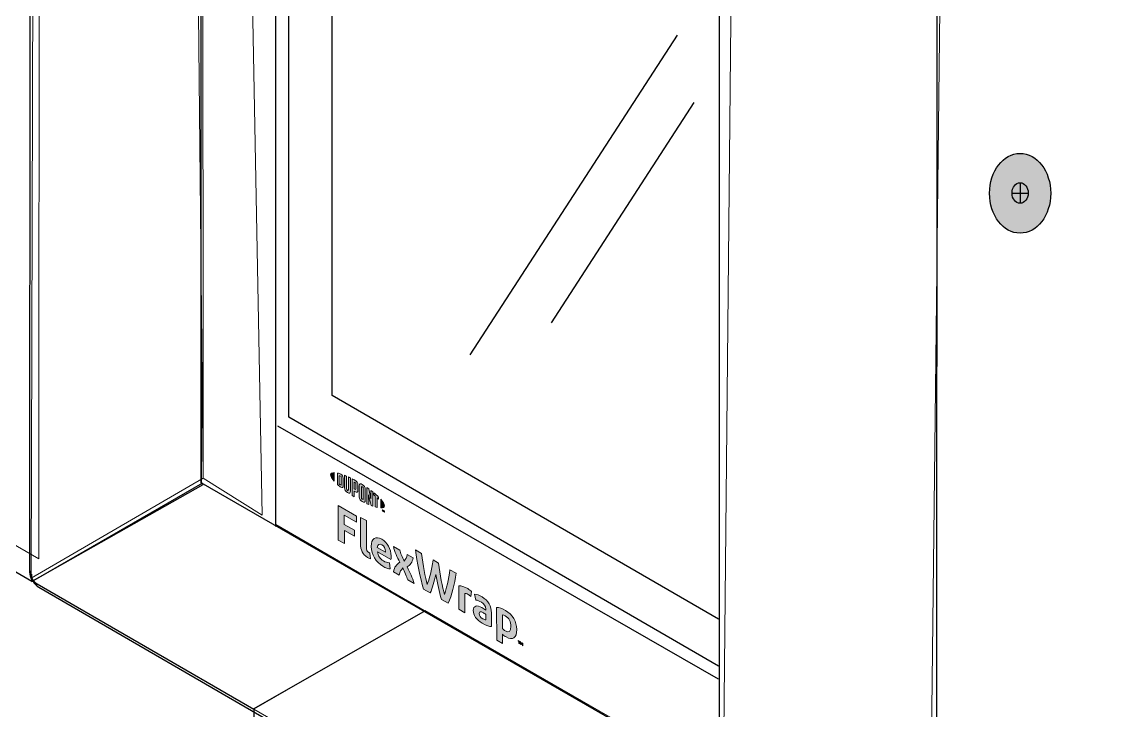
# Model space of a CAD drawing. Header units: inches. Extents: x -24 to 76, y -57 to 19.
# Drawn here: x 47.64 to 49.473, y -1.482 to -0.336 of the extents above; entities that cross this region are included whole.
import ezdxf

# ---------------------------------------------------------------- set-up
doc = ezdxf.new("R2010")
doc.units = ezdxf.units.IN
doc.header["$MEASUREMENT"] = 0
for name, color, linetype, lineweight in [('G-ANNO-TTLB', 7, 'Continuous', 0), ('Layer 12', 7, 'Continuous', 0), ('TYVEK', 7, 'Continuous', 0), ('WALL SCRATCH', 7, 'Continuous', 0)]:
    doc.layers.add(name, color=color, linetype=linetype, lineweight=lineweight)
pattern_1 = [(45, (0, 0), (-7.071, 7.071), [])]

# ---------------------------------------------------------------- blocks, each defined once
blk = doc.blocks.new('Block_121')
at = {"layer": 'WALL SCRATCH', "true_color": 0x003b71, "transparency": 33554687}
h = blk.add_hatch(color=156, dxfattribs=at)
h.dxf.hatch_style = 2
edge = h.paths.add_edge_path()
edge.add_ellipse((49.3016, -0.6209), major_axis=(0, 0.0664), ratio=0.766948, start_angle=0, end_angle=360)
at = {"layer": 'WALL SCRATCH', "color": 18, "lineweight": 25, "true_color": 0x080808}
for p, q in [((49.3016, -0.6033), (49.3016, -0.6376)), ((49.2881, -0.6204), (49.3151, -0.6204))]:
    blk.add_line(p, q, dxfattribs=at)
at = {"layer": 'WALL SCRATCH', "color": 8, "lineweight": 25, "true_color": 0x808080}
blk.add_lwpolyline([(49.2945, -0.5595)], dxfattribs=at)
at = {"layer": 'WALL SCRATCH', "color": 18, "lineweight": 25, "true_color": 0x000000}
blk.add_ellipse((49.3016, -0.6209), major_axis=(0, 0.0664), ratio=0.766948, dxfattribs=at)
at = {"layer": 'WALL SCRATCH', "color": 18, "lineweight": 25, "true_color": 0x080808}
blk.add_ellipse((49.3016, -0.6204), major_axis=(0, 0.0171), ratio=0.788846, dxfattribs=at)
blk = doc.blocks.new('Block_120')
at = {"layer": 'WALL SCRATCH'}
blk.add_blockref('Block_121', (0, 0), dxfattribs=at)
blk = doc.blocks.new('Block_115')
at = {"layer": 'WALL SCRATCH'}
blk.add_blockref('Block_120', (0, 0), dxfattribs=at)
blk = doc.blocks.new('Block_201')
at = {"layer": 'TYVEK', "true_color": 0x003b71, "transparency": 33554687}
h = blk.add_hatch(color=156, dxfattribs=at)
h.dxf.hatch_style = 2
edge = h.paths.add_edge_path()
edge.add_spline(control_points=[(48.1664, -1.198), (48.1664, -1.198), (48.1663, -1.1405), (48.1663, -1.1405), (48.1663, -1.1405), (48.1966, -1.158), (48.1966, -1.158), (48.1966, -1.158), (48.1967, -1.168), (48.1967, -1.168), (48.1967, -1.168), (48.1765, -1.1564), (48.1765, -1.1564), (48.1765, -1.1564), (48.1765, -1.172), (48.1765, -1.172), (48.1765, -1.172), (48.1935, -1.1817), (48.1935, -1.1817), (48.1935, -1.1817), (48.1935, -1.1918), (48.1935, -1.1918), (48.1935, -1.1918), (48.1766, -1.182), (48.1766, -1.182), (48.1766, -1.182), (48.1766, -1.2039), (48.1766, -1.2039), (48.1766, -1.2039), (48.1664, -1.198), (48.1664, -1.198)], knot_values=[0, 0, 0, 0, 1, 1, 1, 2, 2, 2, 3, 3, 3, 4, 4, 4, 5, 5, 5, 6, 6, 6, 7, 7, 7, 8, 8, 8, 9, 9, 9, 10, 10, 10, 10], degree=3, periodic=0)
h = blk.add_hatch(color=156, dxfattribs=at)
h.dxf.hatch_style = 2
edge = h.paths.add_edge_path()
edge.add_spline(control_points=[(48.2133, -1.2098), (48.2133, -1.2142), (48.2143, -1.2171), (48.2171, -1.2188), (48.2179, -1.2192), (48.2186, -1.2195), (48.2192, -1.2197), (48.2192, -1.2197), (48.2199, -1.2291), (48.2199, -1.2291), (48.2186, -1.2286), (48.2164, -1.2277), (48.215, -1.2269), (48.2068, -1.2222), (48.2035, -1.2141), (48.2034, -1.2043), (48.2034, -1.2043), (48.2033, -1.1604), (48.2033, -1.1604), (48.2033, -1.1604), (48.2132, -1.1654), (48.2132, -1.1654), (48.2132, -1.1654), (48.2133, -1.2098), (48.2133, -1.2098)], knot_values=[0, 0, 0, 0, 1, 1, 1, 2, 2, 2, 3, 3, 3, 4, 4, 4, 5, 5, 5, 6, 6, 6, 7, 7, 7, 8, 8, 8, 8], degree=3, periodic=0)
h = blk.add_hatch(color=156, dxfattribs=at)
h.dxf.hatch_style = 2
edge = h.paths.add_edge_path()
edge.add_spline(control_points=[(48.2315, -1.2104), (48.2315, -1.2104), (48.245, -1.2182), (48.245, -1.2182), (48.245, -1.2182), (48.245, -1.2172), (48.245, -1.2172), (48.245, -1.2126), (48.2429, -1.208), (48.2389, -1.2058), (48.2348, -1.2034), (48.2321, -1.2052), (48.2315, -1.2104)], knot_values=[0, 0, 0, 0, 1, 1, 1, 2, 2, 2, 3, 3, 3, 4, 4, 4, 4], degree=3, periodic=0)
edge = h.paths.add_edge_path()
edge.add_spline(control_points=[(48.2531, -1.246), (48.25, -1.2459), (48.2454, -1.2443), (48.2407, -1.2416), (48.2292, -1.2351), (48.2213, -1.2222), (48.2213, -1.2085), (48.2213, -1.1955), (48.2285, -1.1907), (48.2389, -1.1967), (48.2483, -1.2021), (48.2544, -1.2133), (48.2544, -1.2243), (48.2544, -1.2267), (48.2543, -1.2288), (48.2542, -1.2304), (48.2542, -1.2304), (48.2316, -1.2174), (48.2316, -1.2174), (48.2326, -1.2245), (48.2359, -1.2294), (48.2416, -1.2327), (48.2451, -1.2347), (48.2485, -1.2357), (48.2515, -1.236), (48.2515, -1.236), (48.2531, -1.246), (48.2531, -1.246)], knot_values=[0, 0, 0, 0, 1, 1, 1, 2, 2, 2, 3, 3, 3, 4, 4, 4, 5, 5, 5, 6, 6, 6, 7, 7, 7, 8, 8, 8, 9, 9, 9, 9], degree=3, periodic=0)
h = blk.add_hatch(color=156, dxfattribs=at)
h.dxf.hatch_style = 2
edge = h.paths.add_edge_path()
edge.add_spline(control_points=[(48.269, -1.2349), (48.2642, -1.2261), (48.2604, -1.2183), (48.2582, -1.2088), (48.2582, -1.2088), (48.2688, -1.2149), (48.2688, -1.2149), (48.2697, -1.2191), (48.2729, -1.2265), (48.276, -1.233), (48.2786, -1.23), (48.2809, -1.2264), (48.2814, -1.2221), (48.2814, -1.2221), (48.2914, -1.2278), (48.2914, -1.2278), (48.2895, -1.2353), (48.2864, -1.2395), (48.2811, -1.2428), (48.2862, -1.2524), (48.2897, -1.2601), (48.2927, -1.2705), (48.2927, -1.2705), (48.2821, -1.2644), (48.2821, -1.2644), (48.2806, -1.259), (48.277, -1.2508), (48.274, -1.2445), (48.2713, -1.2475), (48.2687, -1.2509), (48.2677, -1.2562), (48.2677, -1.2562), (48.2582, -1.2507), (48.2582, -1.2507), (48.26, -1.2432), (48.2633, -1.2386), (48.269, -1.2349)], knot_values=[0, 0, 0, 0, 1, 1, 1, 2, 2, 2, 3, 3, 3, 4, 4, 4, 5, 5, 5, 6, 6, 6, 7, 7, 7, 8, 8, 8, 9, 9, 9, 10, 10, 10, 11, 11, 11, 12, 12, 12, 12], degree=3, periodic=0)
h = blk.add_hatch(color=156, dxfattribs=at)
h.dxf.hatch_style = 2
edge = h.paths.add_edge_path()
edge.add_spline(control_points=[(48.3523, -1.2473), (48.3523, -1.2473), (48.3627, -1.2533), (48.3627, -1.2533), (48.3601, -1.2709), (48.3554, -1.2908), (48.3494, -1.3031), (48.3494, -1.3031), (48.3382, -1.2967), (48.3382, -1.2967), (48.3347, -1.2844), (48.3315, -1.2705), (48.3289, -1.2555), (48.3262, -1.2674), (48.3232, -1.2778), (48.3196, -1.286), (48.3196, -1.286), (48.3084, -1.2796), (48.3084, -1.2796), (48.3027, -1.2605), (48.2976, -1.235), (48.2949, -1.2144), (48.2949, -1.2144), (48.3052, -1.2203), (48.3052, -1.2203), (48.3075, -1.2389), (48.3115, -1.2607), (48.3145, -1.2719), (48.3175, -1.2641), (48.3222, -1.2479), (48.3243, -1.2312), (48.3243, -1.2312), (48.3334, -1.2364), (48.3334, -1.2364), (48.3356, -1.2556), (48.3402, -1.2771), (48.3434, -1.2886), (48.3462, -1.2806), (48.3502, -1.2634), (48.3523, -1.2473)], knot_values=[0, 0, 0, 0, 1, 1, 1, 2, 2, 2, 3, 3, 3, 4, 4, 4, 5, 5, 5, 6, 6, 6, 7, 7, 7, 8, 8, 8, 9, 9, 9, 10, 10, 10, 11, 11, 11, 12, 12, 12, 13, 13, 13, 13], degree=3, periodic=0)
h = blk.add_hatch(color=156, dxfattribs=at)
h.dxf.hatch_style = 2
edge = h.paths.add_edge_path()
edge.add_spline(control_points=[(48.3821, -1.2789), (48.3846, -1.2804), (48.3871, -1.2821), (48.3885, -1.2834), (48.3885, -1.2834), (48.3871, -1.2918), (48.3871, -1.2918), (48.3859, -1.2906), (48.3844, -1.2896), (48.3829, -1.2887), (48.3802, -1.2872), (48.3785, -1.2868), (48.377, -1.2867), (48.377, -1.2867), (48.377, -1.319), (48.377, -1.319), (48.377, -1.319), (48.3672, -1.3133), (48.3672, -1.3133), (48.3672, -1.3133), (48.3671, -1.274), (48.3671, -1.274), (48.371, -1.2739), (48.3769, -1.276), (48.3821, -1.2789)], knot_values=[0, 0, 0, 0, 1, 1, 1, 2, 2, 2, 3, 3, 3, 4, 4, 4, 5, 5, 5, 6, 6, 6, 7, 7, 7, 8, 8, 8, 8], degree=3, periodic=0)
h = blk.add_hatch(color=156, dxfattribs=at)
h.dxf.hatch_style = 2
edge = h.paths.add_edge_path()
edge.add_spline(control_points=[(48.412, -1.3307), (48.412, -1.3307), (48.412, -1.322), (48.412, -1.322), (48.4104, -1.3206), (48.4086, -1.3194), (48.4069, -1.3184), (48.4037, -1.3165), (48.4011, -1.3165), (48.4011, -1.3204), (48.4011, -1.3238), (48.4033, -1.3269), (48.407, -1.329), (48.4092, -1.3303), (48.4109, -1.3308), (48.412, -1.3307)], knot_values=[0, 0, 0, 0, 1, 1, 1, 2, 2, 2, 3, 3, 3, 4, 4, 4, 5, 5, 5, 5], degree=3, periodic=0)
edge = h.paths.add_edge_path()
edge.add_spline(control_points=[(48.4061, -1.3366), (48.3963, -1.331), (48.3914, -1.3227), (48.3913, -1.3153), (48.3913, -1.3071), (48.3971, -1.3057), (48.4056, -1.3105), (48.4076, -1.3116), (48.4102, -1.3135), (48.412, -1.3148), (48.412, -1.3148), (48.412, -1.3128), (48.412, -1.3128), (48.412, -1.3078), (48.4095, -1.304), (48.4047, -1.3013), (48.4015, -1.2995), (48.3982, -1.2981), (48.3953, -1.2978), (48.3953, -1.2978), (48.3935, -1.2879), (48.3935, -1.2879), (48.3965, -1.2882), (48.4015, -1.2901), (48.4058, -1.2926), (48.4163, -1.2986), (48.4215, -1.308), (48.4215, -1.3191), (48.4215, -1.3191), (48.4216, -1.3419), (48.4216, -1.3419), (48.4187, -1.3419), (48.4132, -1.3407), (48.4061, -1.3366)], knot_values=[0, 0, 0, 0, 1, 1, 1, 2, 2, 2, 3, 3, 3, 4, 4, 4, 5, 5, 5, 6, 6, 6, 7, 7, 7, 8, 8, 8, 9, 9, 9, 10, 10, 10, 11, 11, 11, 11], degree=3, periodic=0)
h = blk.add_hatch(color=156, dxfattribs=at)
h.dxf.hatch_style = 2
edge = h.paths.add_edge_path()
edge.add_spline(control_points=[(48.4444, -1.3493), (48.4507, -1.3529), (48.4536, -1.3501), (48.4536, -1.3416), (48.4536, -1.3343), (48.4509, -1.3278), (48.4444, -1.324), (48.4426, -1.323), (48.4413, -1.3227), (48.4398, -1.3225), (48.4398, -1.3225), (48.4399, -1.3455), (48.4399, -1.3455), (48.4412, -1.3469), (48.4424, -1.3481), (48.4444, -1.3493)], knot_values=[0, 0, 0, 0, 1, 1, 1, 2, 2, 2, 3, 3, 3, 4, 4, 4, 5, 5, 5, 5], degree=3, periodic=0)
edge = h.paths.add_edge_path()
edge.add_spline(control_points=[(48.4459, -1.3593), (48.4434, -1.3579), (48.4417, -1.3566), (48.4399, -1.3548), (48.4399, -1.3548), (48.4399, -1.3704), (48.4399, -1.3704), (48.4399, -1.3704), (48.4302, -1.3648), (48.4302, -1.3648), (48.4302, -1.3648), (48.43, -1.31), (48.43, -1.31), (48.4341, -1.3102), (48.4398, -1.3121), (48.4448, -1.315), (48.4565, -1.3217), (48.4635, -1.3339), (48.4636, -1.347), (48.4636, -1.3605), (48.457, -1.3657), (48.4459, -1.3593)], knot_values=[0, 0, 0, 0, 1, 1, 1, 2, 2, 2, 3, 3, 3, 4, 4, 4, 5, 5, 5, 6, 6, 6, 7, 7, 7, 7], degree=3, periodic=0)
h = blk.add_hatch(color=156, dxfattribs=at)
h.dxf.hatch_style = 2
edge = h.paths.add_edge_path()
edge.add_spline(control_points=[(48.4706, -1.3677), (48.471, -1.3689), (48.4713, -1.3698), (48.4718, -1.3708), (48.4722, -1.3703), (48.4725, -1.3698), (48.4728, -1.369), (48.4728, -1.369), (48.4739, -1.3696), (48.4739, -1.3696), (48.4739, -1.3696), (48.4739, -1.3738), (48.4739, -1.3738), (48.4739, -1.3738), (48.473, -1.3733), (48.473, -1.3733), (48.473, -1.3733), (48.473, -1.3713), (48.473, -1.3713), (48.473, -1.3713), (48.473, -1.3707), (48.473, -1.3707), (48.4727, -1.3712), (48.4724, -1.3716), (48.4721, -1.372), (48.4721, -1.372), (48.4714, -1.3716), (48.4714, -1.3716), (48.4711, -1.3709), (48.4708, -1.37), (48.4705, -1.3692), (48.4705, -1.3692), (48.4705, -1.3699), (48.4705, -1.3699), (48.4705, -1.3699), (48.4705, -1.3719), (48.4705, -1.3719), (48.4705, -1.3719), (48.4696, -1.3714), (48.4696, -1.3714), (48.4696, -1.3714), (48.4696, -1.3671), (48.4696, -1.3671), (48.4696, -1.3671), (48.4706, -1.3677), (48.4706, -1.3677)], knot_values=[0, 0, 0, 0, 1, 1, 1, 2, 2, 2, 3, 3, 3, 4, 4, 4, 5, 5, 5, 6, 6, 6, 7, 7, 7, 8, 8, 8, 9, 9, 9, 10, 10, 10, 11, 11, 11, 12, 12, 12, 13, 13, 13, 14, 14, 14, 15, 15, 15, 15], degree=3, periodic=0)
edge = h.paths.add_edge_path()
edge.add_spline(control_points=[(48.4672, -1.3667), (48.4672, -1.3667), (48.4662, -1.3661), (48.4662, -1.3661), (48.4662, -1.3661), (48.4662, -1.3652), (48.4662, -1.3652), (48.4662, -1.3652), (48.4692, -1.3669), (48.4692, -1.3669), (48.4692, -1.3669), (48.4692, -1.3678), (48.4692, -1.3678), (48.4692, -1.3678), (48.4682, -1.3672), (48.4682, -1.3672), (48.4682, -1.3672), (48.4682, -1.3705), (48.4682, -1.3705), (48.4682, -1.3705), (48.4672, -1.37), (48.4672, -1.37), (48.4672, -1.37), (48.4672, -1.3667), (48.4672, -1.3667)], knot_values=[0, 0, 0, 0, 1, 1, 1, 2, 2, 2, 3, 3, 3, 4, 4, 4, 5, 5, 5, 6, 6, 6, 7, 7, 7, 8, 8, 8, 8], degree=3, periodic=0)
at = {"layer": 'TYVEK'}
for points, knots in [([(48.1664, -1.198), (48.1664, -1.198), (48.1663, -1.1405), (48.1663, -1.1405), (48.1663, -1.1405), (48.1966, -1.158), (48.1966, -1.158), (48.1966, -1.158), (48.1967, -1.168), (48.1967, -1.168), (48.1967, -1.168), (48.1765, -1.1564), (48.1765, -1.1564), (48.1765, -1.1564), (48.1765, -1.172), (48.1765, -1.172), (48.1765, -1.172), (48.1935, -1.1817), (48.1935, -1.1817), (48.1935, -1.1817), (48.1935, -1.1918), (48.1935, -1.1918), (48.1935, -1.1918), (48.1766, -1.182), (48.1766, -1.182), (48.1766, -1.182), (48.1766, -1.2039), (48.1766, -1.2039), (48.1766, -1.2039), (48.1664, -1.198), (48.1664, -1.198)], [0, 0, 0, 0, 1, 1, 1, 2, 2, 2, 3, 3, 3, 4, 4, 4, 5, 5, 5, 6, 6, 6, 7, 7, 7, 8, 8, 8, 9, 9, 9, 10, 10, 10, 10]), ([(48.2133, -1.2098), (48.2133, -1.2142), (48.2143, -1.2171), (48.2171, -1.2188), (48.2179, -1.2192), (48.2186, -1.2195), (48.2192, -1.2197), (48.2192, -1.2197), (48.2199, -1.2291), (48.2199, -1.2291), (48.2186, -1.2286), (48.2164, -1.2277), (48.215, -1.2269), (48.2068, -1.2222), (48.2035, -1.2141), (48.2034, -1.2043), (48.2034, -1.2043), (48.2033, -1.1604), (48.2033, -1.1604), (48.2033, -1.1604), (48.2132, -1.1654), (48.2132, -1.1654), (48.2132, -1.1654), (48.2133, -1.2098), (48.2133, -1.2098)], [0, 0, 0, 0, 1, 1, 1, 2, 2, 2, 3, 3, 3, 4, 4, 4, 5, 5, 5, 6, 6, 6, 7, 7, 7, 8, 8, 8, 8]), ([(48.2531, -1.246), (48.25, -1.2459), (48.2454, -1.2443), (48.2407, -1.2416), (48.2292, -1.2351), (48.2213, -1.2222), (48.2213, -1.2085), (48.2213, -1.1955), (48.2285, -1.1907), (48.2389, -1.1967), (48.2483, -1.2021), (48.2544, -1.2133), (48.2544, -1.2243), (48.2544, -1.2267), (48.2543, -1.2288), (48.2542, -1.2304), (48.2542, -1.2304), (48.2316, -1.2174), (48.2316, -1.2174), (48.2326, -1.2245), (48.2359, -1.2294), (48.2416, -1.2327), (48.2451, -1.2347), (48.2485, -1.2357), (48.2515, -1.236), (48.2515, -1.236), (48.2531, -1.246), (48.2531, -1.246)], [0, 0, 0, 0, 1, 1, 1, 2, 2, 2, 3, 3, 3, 4, 4, 4, 5, 5, 5, 6, 6, 6, 7, 7, 7, 8, 8, 8, 9, 9, 9, 9]), ([(48.2315, -1.2104), (48.2315, -1.2104), (48.245, -1.2182), (48.245, -1.2182), (48.245, -1.2182), (48.245, -1.2172), (48.245, -1.2172), (48.245, -1.2126), (48.2429, -1.208), (48.2389, -1.2058), (48.2348, -1.2034), (48.2321, -1.2052), (48.2315, -1.2104)], [0, 0, 0, 0, 1, 1, 1, 2, 2, 2, 3, 3, 3, 4, 4, 4, 4]), ([(48.269, -1.2349), (48.2642, -1.2261), (48.2604, -1.2183), (48.2582, -1.2088), (48.2582, -1.2088), (48.2688, -1.2149), (48.2688, -1.2149), (48.2697, -1.2191), (48.2729, -1.2265), (48.276, -1.233), (48.2786, -1.23), (48.2809, -1.2264), (48.2814, -1.2221), (48.2814, -1.2221), (48.2914, -1.2278), (48.2914, -1.2278), (48.2895, -1.2353), (48.2864, -1.2395), (48.2811, -1.2428), (48.2862, -1.2524), (48.2897, -1.2601), (48.2927, -1.2705), (48.2927, -1.2705), (48.2821, -1.2644), (48.2821, -1.2644), (48.2806, -1.259), (48.277, -1.2508), (48.274, -1.2445), (48.2713, -1.2475), (48.2687, -1.2509), (48.2677, -1.2562), (48.2677, -1.2562), (48.2582, -1.2507), (48.2582, -1.2507), (48.26, -1.2432), (48.2633, -1.2386), (48.269, -1.2349)], [0, 0, 0, 0, 1, 1, 1, 2, 2, 2, 3, 3, 3, 4, 4, 4, 5, 5, 5, 6, 6, 6, 7, 7, 7, 8, 8, 8, 9, 9, 9, 10, 10, 10, 11, 11, 11, 12, 12, 12, 12]), ([(48.3523, -1.2473), (48.3523, -1.2473), (48.3627, -1.2533), (48.3627, -1.2533), (48.3601, -1.2709), (48.3554, -1.2908), (48.3494, -1.3031), (48.3494, -1.3031), (48.3382, -1.2967), (48.3382, -1.2967), (48.3347, -1.2844), (48.3315, -1.2705), (48.3289, -1.2555), (48.3262, -1.2674), (48.3232, -1.2778), (48.3196, -1.286), (48.3196, -1.286), (48.3084, -1.2796), (48.3084, -1.2796), (48.3027, -1.2605), (48.2976, -1.235), (48.2949, -1.2144), (48.2949, -1.2144), (48.3052, -1.2203), (48.3052, -1.2203), (48.3075, -1.2389), (48.3115, -1.2607), (48.3145, -1.2719), (48.3175, -1.2641), (48.3222, -1.2479), (48.3243, -1.2312), (48.3243, -1.2312), (48.3334, -1.2364), (48.3334, -1.2364), (48.3356, -1.2556), (48.3402, -1.2771), (48.3434, -1.2886), (48.3462, -1.2806), (48.3502, -1.2634), (48.3523, -1.2473)], [0, 0, 0, 0, 1, 1, 1, 2, 2, 2, 3, 3, 3, 4, 4, 4, 5, 5, 5, 6, 6, 6, 7, 7, 7, 8, 8, 8, 9, 9, 9, 10, 10, 10, 11, 11, 11, 12, 12, 12, 13, 13, 13, 13]), ([(48.3821, -1.2789), (48.3846, -1.2804), (48.3871, -1.2821), (48.3885, -1.2834), (48.3885, -1.2834), (48.3871, -1.2918), (48.3871, -1.2918), (48.3859, -1.2906), (48.3844, -1.2896), (48.3829, -1.2887), (48.3802, -1.2872), (48.3785, -1.2868), (48.377, -1.2867), (48.377, -1.2867), (48.377, -1.319), (48.377, -1.319), (48.377, -1.319), (48.3672, -1.3133), (48.3672, -1.3133), (48.3672, -1.3133), (48.3671, -1.274), (48.3671, -1.274), (48.371, -1.2739), (48.3769, -1.276), (48.3821, -1.2789)], [0, 0, 0, 0, 1, 1, 1, 2, 2, 2, 3, 3, 3, 4, 4, 4, 5, 5, 5, 6, 6, 6, 7, 7, 7, 8, 8, 8, 8]), ([(48.4061, -1.3366), (48.3963, -1.331), (48.3914, -1.3227), (48.3913, -1.3153), (48.3913, -1.3071), (48.3971, -1.3057), (48.4056, -1.3105), (48.4076, -1.3116), (48.4102, -1.3135), (48.412, -1.3148), (48.412, -1.3148), (48.412, -1.3128), (48.412, -1.3128), (48.412, -1.3078), (48.4095, -1.304), (48.4047, -1.3013), (48.4015, -1.2995), (48.3982, -1.2981), (48.3953, -1.2978), (48.3953, -1.2978), (48.3935, -1.2879), (48.3935, -1.2879), (48.3965, -1.2882), (48.4015, -1.2901), (48.4058, -1.2926), (48.4163, -1.2986), (48.4215, -1.308), (48.4215, -1.3191), (48.4215, -1.3191), (48.4216, -1.3419), (48.4216, -1.3419), (48.4187, -1.3419), (48.4132, -1.3407), (48.4061, -1.3366)], [0, 0, 0, 0, 1, 1, 1, 2, 2, 2, 3, 3, 3, 4, 4, 4, 5, 5, 5, 6, 6, 6, 7, 7, 7, 8, 8, 8, 9, 9, 9, 10, 10, 10, 11, 11, 11, 11]), ([(48.412, -1.3307), (48.412, -1.3307), (48.412, -1.322), (48.412, -1.322), (48.4104, -1.3206), (48.4086, -1.3194), (48.4069, -1.3184), (48.4037, -1.3165), (48.4011, -1.3165), (48.4011, -1.3204), (48.4011, -1.3238), (48.4033, -1.3269), (48.407, -1.329), (48.4092, -1.3303), (48.4109, -1.3308), (48.412, -1.3307)], [0, 0, 0, 0, 1, 1, 1, 2, 2, 2, 3, 3, 3, 4, 4, 4, 5, 5, 5, 5]), ([(48.4459, -1.3593), (48.4434, -1.3579), (48.4417, -1.3566), (48.4399, -1.3548), (48.4399, -1.3548), (48.4399, -1.3704), (48.4399, -1.3704), (48.4399, -1.3704), (48.4302, -1.3648), (48.4302, -1.3648), (48.4302, -1.3648), (48.43, -1.31), (48.43, -1.31), (48.4341, -1.3102), (48.4398, -1.3121), (48.4448, -1.315), (48.4565, -1.3217), (48.4635, -1.3339), (48.4636, -1.347), (48.4636, -1.3605), (48.457, -1.3657), (48.4459, -1.3593)], [0, 0, 0, 0, 1, 1, 1, 2, 2, 2, 3, 3, 3, 4, 4, 4, 5, 5, 5, 6, 6, 6, 7, 7, 7, 7]), ([(48.4444, -1.3493), (48.4507, -1.3529), (48.4536, -1.3501), (48.4536, -1.3416), (48.4536, -1.3343), (48.4509, -1.3278), (48.4444, -1.324), (48.4426, -1.323), (48.4413, -1.3227), (48.4398, -1.3225), (48.4398, -1.3225), (48.4399, -1.3455), (48.4399, -1.3455), (48.4412, -1.3469), (48.4424, -1.3481), (48.4444, -1.3493)], [0, 0, 0, 0, 1, 1, 1, 2, 2, 2, 3, 3, 3, 4, 4, 4, 5, 5, 5, 5]), ([(48.4672, -1.3667), (48.4672, -1.3667), (48.4662, -1.3661), (48.4662, -1.3661), (48.4662, -1.3661), (48.4662, -1.3652), (48.4662, -1.3652), (48.4662, -1.3652), (48.4692, -1.3669), (48.4692, -1.3669), (48.4692, -1.3669), (48.4692, -1.3678), (48.4692, -1.3678), (48.4692, -1.3678), (48.4682, -1.3672), (48.4682, -1.3672), (48.4682, -1.3672), (48.4682, -1.3705), (48.4682, -1.3705), (48.4682, -1.3705), (48.4672, -1.37), (48.4672, -1.37), (48.4672, -1.37), (48.4672, -1.3667), (48.4672, -1.3667)], [0, 0, 0, 0, 1, 1, 1, 2, 2, 2, 3, 3, 3, 4, 4, 4, 5, 5, 5, 6, 6, 6, 7, 7, 7, 8, 8, 8, 8]), ([(48.4706, -1.3677), (48.471, -1.3689), (48.4713, -1.3698), (48.4718, -1.3708), (48.4722, -1.3703), (48.4725, -1.3698), (48.4728, -1.369), (48.4728, -1.369), (48.4739, -1.3696), (48.4739, -1.3696), (48.4739, -1.3696), (48.4739, -1.3738), (48.4739, -1.3738), (48.4739, -1.3738), (48.473, -1.3733), (48.473, -1.3733), (48.473, -1.3733), (48.473, -1.3713), (48.473, -1.3713), (48.473, -1.3713), (48.473, -1.3707), (48.473, -1.3707), (48.4727, -1.3712), (48.4724, -1.3716), (48.4721, -1.372), (48.4721, -1.372), (48.4714, -1.3716), (48.4714, -1.3716), (48.4711, -1.3709), (48.4708, -1.37), (48.4705, -1.3692), (48.4705, -1.3692), (48.4705, -1.3699), (48.4705, -1.3699), (48.4705, -1.3699), (48.4705, -1.3719), (48.4705, -1.3719), (48.4705, -1.3719), (48.4696, -1.3714), (48.4696, -1.3714), (48.4696, -1.3714), (48.4696, -1.3671), (48.4696, -1.3671), (48.4696, -1.3671), (48.4706, -1.3677), (48.4706, -1.3677)], [0, 0, 0, 0, 1, 1, 1, 2, 2, 2, 3, 3, 3, 4, 4, 4, 5, 5, 5, 6, 6, 6, 7, 7, 7, 8, 8, 8, 9, 9, 9, 10, 10, 10, 11, 11, 11, 12, 12, 12, 13, 13, 13, 14, 14, 14, 15, 15, 15, 15])]:
    blk.add_open_spline(points, degree=3, knots=knots, dxfattribs=at)
blk = doc.blocks.new('Block_202')
at = {"layer": 'TYVEK', "true_color": 0x003b71, "transparency": 33554687}
h = blk.add_hatch(color=156, dxfattribs=at)
h.dxf.hatch_style = 2
edge = h.paths.add_edge_path()
edge.add_spline(control_points=[(48.1538, -1.0894), (48.1538, -1.0921), (48.156, -1.0958), (48.1599, -1.1002), (48.1599, -1.1002), (48.1598, -1.0858), (48.1598, -1.0858), (48.156, -1.0856), (48.1537, -1.0868), (48.1538, -1.0894)], knot_values=[0, 0, 0, 0, 1, 1, 1, 2, 2, 2, 3, 3, 3, 3], degree=3, periodic=0)
h = blk.add_hatch(color=156, dxfattribs=at)
h.dxf.hatch_style = 2
edge = h.paths.add_edge_path()
edge.add_spline(control_points=[(48.1715, -1.1055), (48.1716, -1.1067), (48.171, -1.1067), (48.1703, -1.1063), (48.1697, -1.106), (48.1689, -1.1053), (48.1682, -1.1047), (48.1682, -1.1047), (48.1682, -1.0909), (48.1682, -1.0909), (48.1689, -1.0911), (48.1697, -1.0913), (48.1703, -1.0916), (48.1709, -1.092), (48.1715, -1.0927), (48.1715, -1.0938), (48.1715, -1.0938), (48.1715, -1.1055), (48.1715, -1.1055)], knot_values=[0, 0, 0, 0, 1, 1, 1, 2, 2, 2, 3, 3, 3, 4, 4, 4, 5, 5, 5, 6, 6, 6, 6], degree=3, periodic=0)
edge = h.paths.add_edge_path()
edge.add_spline(control_points=[(48.1707, -1.0883), (48.1696, -1.0876), (48.168, -1.0871), (48.1652, -1.0865), (48.1652, -1.0865), (48.1653, -1.1056), (48.1653, -1.1056), (48.1678, -1.1079), (48.1697, -1.1095), (48.1707, -1.1102), (48.1732, -1.1116), (48.1747, -1.1106), (48.1746, -1.1078), (48.1746, -1.1078), (48.1746, -1.0951), (48.1746, -1.0951), (48.1746, -1.0923), (48.1732, -1.0897), (48.1707, -1.0883)], knot_values=[0, 0, 0, 0, 1, 1, 1, 2, 2, 2, 3, 3, 3, 4, 4, 4, 5, 5, 5, 6, 6, 6, 6], degree=3, periodic=0)
h = blk.add_hatch(color=156, dxfattribs=at)
h.dxf.hatch_style = 2
edge = h.paths.add_edge_path()
edge.add_spline(control_points=[(48.1834, -1.1146), (48.1834, -1.1157), (48.183, -1.1162), (48.1818, -1.1153), (48.1807, -1.1145), (48.1803, -1.1137), (48.1803, -1.1124), (48.1803, -1.1124), (48.1803, -1.0916), (48.1803, -1.0916), (48.1795, -1.0912), (48.1778, -1.0905), (48.177, -1.0902), (48.177, -1.0902), (48.1771, -1.1113), (48.1771, -1.1113), (48.1771, -1.1146), (48.1785, -1.1168), (48.1818, -1.1191), (48.1849, -1.1213), (48.1868, -1.1206), (48.1868, -1.1169), (48.1868, -1.1169), (48.1867, -1.0946), (48.1867, -1.0946), (48.1861, -1.0943), (48.184, -1.0933), (48.1833, -1.093), (48.1833, -1.093), (48.1834, -1.1146), (48.1834, -1.1146)], knot_values=[0, 0, 0, 0, 1, 1, 1, 2, 2, 2, 3, 3, 3, 4, 4, 4, 5, 5, 5, 6, 6, 6, 7, 7, 7, 8, 8, 8, 9, 9, 9, 10, 10, 10, 10], degree=3, periodic=0)
h = blk.add_hatch(color=156, dxfattribs=at)
h.dxf.hatch_style = 2
edge = h.paths.add_edge_path()
edge.add_spline(control_points=[(48.1958, -1.1126), (48.1958, -1.1138), (48.1954, -1.1142), (48.194, -1.1134), (48.194, -1.1134), (48.1928, -1.1127), (48.1928, -1.1127), (48.1928, -1.1127), (48.1928, -1.1016), (48.1928, -1.1016), (48.1933, -1.1019), (48.1936, -1.1021), (48.194, -1.1022), (48.1955, -1.1031), (48.1958, -1.1039), (48.1958, -1.1052), (48.1958, -1.1052), (48.1958, -1.1126), (48.1958, -1.1126)], knot_values=[0, 0, 0, 0, 1, 1, 1, 2, 2, 2, 3, 3, 3, 4, 4, 4, 5, 5, 5, 6, 6, 6, 6], degree=3, periodic=0)
edge = h.paths.add_edge_path()
edge.add_spline(control_points=[(48.1941, -1.0984), (48.1935, -1.0981), (48.1914, -1.0969), (48.1894, -1.0959), (48.1894, -1.0959), (48.1895, -1.124), (48.1895, -1.124), (48.1901, -1.1244), (48.1919, -1.1255), (48.1929, -1.1261), (48.1929, -1.1261), (48.1929, -1.1166), (48.1929, -1.1166), (48.1929, -1.1166), (48.1942, -1.1174), (48.1942, -1.1174), (48.1978, -1.1194), (48.1992, -1.1184), (48.1992, -1.1148), (48.1992, -1.1148), (48.1992, -1.1066), (48.1992, -1.1066), (48.1992, -1.1031), (48.1975, -1.1004), (48.1941, -1.0984)], knot_values=[0, 0, 0, 0, 1, 1, 1, 2, 2, 2, 3, 3, 3, 4, 4, 4, 5, 5, 5, 6, 6, 6, 7, 7, 7, 8, 8, 8, 8], degree=3, periodic=0)
h = blk.add_hatch(color=156, dxfattribs=at)
h.dxf.hatch_style = 2
edge = h.paths.add_edge_path()
edge.add_spline(control_points=[(48.208, -1.1294), (48.208, -1.1305), (48.2077, -1.1309), (48.2065, -1.1302), (48.2052, -1.1295), (48.2049, -1.1287), (48.2049, -1.1276), (48.2049, -1.1276), (48.2049, -1.1101), (48.2049, -1.1101), (48.2049, -1.1089), (48.2052, -1.1085), (48.2064, -1.1093), (48.2076, -1.11), (48.208, -1.1108), (48.208, -1.1119), (48.208, -1.1119), (48.208, -1.1294), (48.208, -1.1294)], knot_values=[0, 0, 0, 0, 1, 1, 1, 2, 2, 2, 3, 3, 3, 4, 4, 4, 5, 5, 5, 6, 6, 6, 6], degree=3, periodic=0)
edge = h.paths.add_edge_path()
edge.add_spline(control_points=[(48.2064, -1.1053), (48.2033, -1.1034), (48.2014, -1.1039), (48.2014, -1.1076), (48.2014, -1.1076), (48.2014, -1.1259), (48.2014, -1.1259), (48.2014, -1.1298), (48.2032, -1.1324), (48.2065, -1.1341), (48.2098, -1.1359), (48.2115, -1.1354), (48.2115, -1.1313), (48.2115, -1.1313), (48.2114, -1.1138), (48.2114, -1.1138), (48.2114, -1.1098), (48.2099, -1.1075), (48.2064, -1.1053)], knot_values=[0, 0, 0, 0, 1, 1, 1, 2, 2, 2, 3, 3, 3, 4, 4, 4, 5, 5, 5, 6, 6, 6, 6], degree=3, periodic=0)
h = blk.add_hatch(color=156, dxfattribs=at)
h.dxf.hatch_style = 2
edge = h.paths.add_edge_path()
edge.add_spline(control_points=[(48.2209, -1.1293), (48.2209, -1.1293), (48.2171, -1.1128), (48.2171, -1.1128), (48.2161, -1.1121), (48.2148, -1.1112), (48.2139, -1.1106), (48.2139, -1.1106), (48.2139, -1.1375), (48.2139, -1.1375), (48.2146, -1.1378), (48.2163, -1.1385), (48.2172, -1.1389), (48.2172, -1.1389), (48.2169, -1.1229), (48.2169, -1.1229), (48.2169, -1.1229), (48.221, -1.1404), (48.221, -1.1404), (48.2218, -1.1408), (48.223, -1.1412), (48.2239, -1.1415), (48.2239, -1.1415), (48.2238, -1.1179), (48.2238, -1.1179), (48.223, -1.1172), (48.2214, -1.116), (48.2207, -1.1155), (48.2207, -1.1155), (48.2209, -1.1293), (48.2209, -1.1293)], knot_values=[0, 0, 0, 0, 1, 1, 1, 2, 2, 2, 3, 3, 3, 4, 4, 4, 5, 5, 5, 6, 6, 6, 7, 7, 7, 8, 8, 8, 9, 9, 9, 10, 10, 10, 10], degree=3, periodic=0)
h = blk.add_hatch(color=156, dxfattribs=at)
h.dxf.hatch_style = 2
edge = h.paths.add_edge_path()
edge.add_spline(control_points=[(48.2255, -1.123), (48.2264, -1.1237), (48.2272, -1.1243), (48.228, -1.125), (48.228, -1.125), (48.228, -1.1429), (48.228, -1.1429), (48.2288, -1.1431), (48.2302, -1.1435), (48.2311, -1.1437), (48.2311, -1.1437), (48.2311, -1.1276), (48.2311, -1.1276), (48.2319, -1.1284), (48.2328, -1.1291), (48.2336, -1.1298), (48.2336, -1.1298), (48.2335, -1.1264), (48.2335, -1.1264), (48.2311, -1.124), (48.2285, -1.1217), (48.2255, -1.1193), (48.2255, -1.1193), (48.2255, -1.123), (48.2255, -1.123)], knot_values=[0, 0, 0, 0, 1, 1, 1, 2, 2, 2, 3, 3, 3, 4, 4, 4, 5, 5, 5, 6, 6, 6, 7, 7, 7, 8, 8, 8, 8], degree=3, periodic=0)
h = blk.add_hatch(color=156, dxfattribs=at)
h.dxf.hatch_style = 2
edge = h.paths.add_edge_path()
edge.add_spline(control_points=[(48.2434, -1.1409), (48.2434, -1.1435), (48.2411, -1.1447), (48.2373, -1.1446), (48.2373, -1.1446), (48.2372, -1.1302), (48.2372, -1.1302), (48.2411, -1.1345), (48.2433, -1.1383), (48.2434, -1.1409)], knot_values=[0, 0, 0, 0, 1, 1, 1, 2, 2, 2, 3, 3, 3, 3], degree=3, periodic=0)
h = blk.add_hatch(color=156, dxfattribs=at)
h.dxf.hatch_style = 2
edge = h.paths.add_edge_path()
edge.add_spline(control_points=[(48.2416, -1.1485), (48.2416, -1.1485), (48.2419, -1.1487), (48.2419, -1.1487), (48.2419, -1.1487), (48.2425, -1.15), (48.2425, -1.15), (48.2425, -1.15), (48.243, -1.1494), (48.243, -1.1494), (48.243, -1.1494), (48.2434, -1.1496), (48.2434, -1.1496), (48.2434, -1.1496), (48.2434, -1.1516), (48.2434, -1.1516), (48.2434, -1.1516), (48.243, -1.1515), (48.243, -1.1515), (48.243, -1.1515), (48.243, -1.15), (48.243, -1.15), (48.243, -1.15), (48.2425, -1.1507), (48.2425, -1.1507), (48.2425, -1.1507), (48.2425, -1.1506), (48.2425, -1.1506), (48.2425, -1.1506), (48.2419, -1.1493), (48.2419, -1.1493), (48.2419, -1.1493), (48.2419, -1.1508), (48.2419, -1.1508), (48.2419, -1.1508), (48.2416, -1.1506), (48.2416, -1.1506), (48.2416, -1.1506), (48.2416, -1.1485), (48.2416, -1.1485)], knot_values=[0, 0, 0, 0, 1, 1, 1, 2, 2, 2, 3, 3, 3, 4, 4, 4, 5, 5, 5, 6, 6, 6, 7, 7, 7, 8, 8, 8, 9, 9, 9, 10, 10, 10, 11, 11, 11, 12, 12, 12, 13, 13, 13, 13], degree=3, periodic=0)
edge = h.paths.add_edge_path()
edge.add_spline(control_points=[(48.2403, -1.1481), (48.2403, -1.1481), (48.2397, -1.1478), (48.2397, -1.1478), (48.2397, -1.1478), (48.2397, -1.1475), (48.2397, -1.1475), (48.2397, -1.1475), (48.2412, -1.1483), (48.2412, -1.1483), (48.2412, -1.1483), (48.2412, -1.1487), (48.2412, -1.1487), (48.2412, -1.1487), (48.2406, -1.1483), (48.2406, -1.1483), (48.2406, -1.1483), (48.2406, -1.1501), (48.2406, -1.1501), (48.2406, -1.1501), (48.2403, -1.1499), (48.2403, -1.1499), (48.2403, -1.1499), (48.2403, -1.1481), (48.2403, -1.1481)], knot_values=[0, 0, 0, 0, 1, 1, 1, 2, 2, 2, 3, 3, 3, 4, 4, 4, 5, 5, 5, 6, 6, 6, 7, 7, 7, 8, 8, 8, 8], degree=3, periodic=0)
at = {"layer": 'TYVEK'}
for points, knots in [([(48.1538, -1.0894), (48.1538, -1.0921), (48.156, -1.0958), (48.1599, -1.1002), (48.1599, -1.1002), (48.1598, -1.0858), (48.1598, -1.0858), (48.156, -1.0856), (48.1537, -1.0868), (48.1538, -1.0894)], [0, 0, 0, 0, 1, 1, 1, 2, 2, 2, 3, 3, 3, 3]), ([(48.1707, -1.0883), (48.1696, -1.0876), (48.168, -1.0871), (48.1652, -1.0865), (48.1652, -1.0865), (48.1653, -1.1056), (48.1653, -1.1056), (48.1678, -1.1079), (48.1697, -1.1095), (48.1707, -1.1102), (48.1732, -1.1116), (48.1747, -1.1106), (48.1746, -1.1078), (48.1746, -1.1078), (48.1746, -1.0951), (48.1746, -1.0951), (48.1746, -1.0923), (48.1732, -1.0897), (48.1707, -1.0883)], [0, 0, 0, 0, 1, 1, 1, 2, 2, 2, 3, 3, 3, 4, 4, 4, 5, 5, 5, 6, 6, 6, 6]), ([(48.1715, -1.1055), (48.1716, -1.1067), (48.171, -1.1067), (48.1703, -1.1063), (48.1697, -1.106), (48.1689, -1.1053), (48.1682, -1.1047), (48.1682, -1.1047), (48.1682, -1.0909), (48.1682, -1.0909), (48.1689, -1.0911), (48.1697, -1.0913), (48.1703, -1.0916), (48.1709, -1.092), (48.1715, -1.0927), (48.1715, -1.0938), (48.1715, -1.0938), (48.1715, -1.1055), (48.1715, -1.1055)], [0, 0, 0, 0, 1, 1, 1, 2, 2, 2, 3, 3, 3, 4, 4, 4, 5, 5, 5, 6, 6, 6, 6]), ([(48.1834, -1.1146), (48.1834, -1.1157), (48.183, -1.1162), (48.1818, -1.1153), (48.1807, -1.1145), (48.1803, -1.1137), (48.1803, -1.1124), (48.1803, -1.1124), (48.1803, -1.0916), (48.1803, -1.0916), (48.1795, -1.0912), (48.1778, -1.0905), (48.177, -1.0902), (48.177, -1.0902), (48.1771, -1.1113), (48.1771, -1.1113), (48.1771, -1.1146), (48.1785, -1.1168), (48.1818, -1.1191), (48.1849, -1.1213), (48.1868, -1.1206), (48.1868, -1.1169), (48.1868, -1.1169), (48.1867, -1.0946), (48.1867, -1.0946), (48.1861, -1.0943), (48.184, -1.0933), (48.1833, -1.093), (48.1833, -1.093), (48.1834, -1.1146), (48.1834, -1.1146)], [0, 0, 0, 0, 1, 1, 1, 2, 2, 2, 3, 3, 3, 4, 4, 4, 5, 5, 5, 6, 6, 6, 7, 7, 7, 8, 8, 8, 9, 9, 9, 10, 10, 10, 10]), ([(48.1941, -1.0984), (48.1935, -1.0981), (48.1914, -1.0969), (48.1894, -1.0959), (48.1894, -1.0959), (48.1895, -1.124), (48.1895, -1.124), (48.1901, -1.1244), (48.1919, -1.1255), (48.1929, -1.1261), (48.1929, -1.1261), (48.1929, -1.1166), (48.1929, -1.1166), (48.1929, -1.1166), (48.1942, -1.1174), (48.1942, -1.1174), (48.1978, -1.1194), (48.1992, -1.1184), (48.1992, -1.1148), (48.1992, -1.1148), (48.1992, -1.1066), (48.1992, -1.1066), (48.1992, -1.1031), (48.1975, -1.1004), (48.1941, -1.0984)], [0, 0, 0, 0, 1, 1, 1, 2, 2, 2, 3, 3, 3, 4, 4, 4, 5, 5, 5, 6, 6, 6, 7, 7, 7, 8, 8, 8, 8]), ([(48.1958, -1.1126), (48.1958, -1.1138), (48.1954, -1.1142), (48.194, -1.1134), (48.194, -1.1134), (48.1928, -1.1127), (48.1928, -1.1127), (48.1928, -1.1127), (48.1928, -1.1016), (48.1928, -1.1016), (48.1933, -1.1019), (48.1936, -1.1021), (48.194, -1.1022), (48.1955, -1.1031), (48.1958, -1.1039), (48.1958, -1.1052), (48.1958, -1.1052), (48.1958, -1.1126), (48.1958, -1.1126)], [0, 0, 0, 0, 1, 1, 1, 2, 2, 2, 3, 3, 3, 4, 4, 4, 5, 5, 5, 6, 6, 6, 6]), ([(48.2064, -1.1053), (48.2033, -1.1034), (48.2014, -1.1039), (48.2014, -1.1076), (48.2014, -1.1076), (48.2014, -1.1259), (48.2014, -1.1259), (48.2014, -1.1298), (48.2032, -1.1324), (48.2065, -1.1341), (48.2098, -1.1359), (48.2115, -1.1354), (48.2115, -1.1313), (48.2115, -1.1313), (48.2114, -1.1138), (48.2114, -1.1138), (48.2114, -1.1098), (48.2099, -1.1075), (48.2064, -1.1053)], [0, 0, 0, 0, 1, 1, 1, 2, 2, 2, 3, 3, 3, 4, 4, 4, 5, 5, 5, 6, 6, 6, 6]), ([(48.208, -1.1294), (48.208, -1.1305), (48.2077, -1.1309), (48.2065, -1.1302), (48.2052, -1.1295), (48.2049, -1.1287), (48.2049, -1.1276), (48.2049, -1.1276), (48.2049, -1.1101), (48.2049, -1.1101), (48.2049, -1.1089), (48.2052, -1.1085), (48.2064, -1.1093), (48.2076, -1.11), (48.208, -1.1108), (48.208, -1.1119), (48.208, -1.1119), (48.208, -1.1294), (48.208, -1.1294)], [0, 0, 0, 0, 1, 1, 1, 2, 2, 2, 3, 3, 3, 4, 4, 4, 5, 5, 5, 6, 6, 6, 6]), ([(48.2209, -1.1293), (48.2209, -1.1293), (48.2171, -1.1128), (48.2171, -1.1128), (48.2161, -1.1121), (48.2148, -1.1112), (48.2139, -1.1106), (48.2139, -1.1106), (48.2139, -1.1375), (48.2139, -1.1375), (48.2146, -1.1378), (48.2163, -1.1385), (48.2172, -1.1389), (48.2172, -1.1389), (48.2169, -1.1229), (48.2169, -1.1229), (48.2169, -1.1229), (48.221, -1.1404), (48.221, -1.1404), (48.2218, -1.1408), (48.223, -1.1412), (48.2239, -1.1415), (48.2239, -1.1415), (48.2238, -1.1179), (48.2238, -1.1179), (48.223, -1.1172), (48.2214, -1.116), (48.2207, -1.1155), (48.2207, -1.1155), (48.2209, -1.1293), (48.2209, -1.1293)], [0, 0, 0, 0, 1, 1, 1, 2, 2, 2, 3, 3, 3, 4, 4, 4, 5, 5, 5, 6, 6, 6, 7, 7, 7, 8, 8, 8, 9, 9, 9, 10, 10, 10, 10]), ([(48.2255, -1.123), (48.2264, -1.1237), (48.2272, -1.1243), (48.228, -1.125), (48.228, -1.125), (48.228, -1.1429), (48.228, -1.1429), (48.2288, -1.1431), (48.2302, -1.1435), (48.2311, -1.1437), (48.2311, -1.1437), (48.2311, -1.1276), (48.2311, -1.1276), (48.2319, -1.1284), (48.2328, -1.1291), (48.2336, -1.1298), (48.2336, -1.1298), (48.2335, -1.1264), (48.2335, -1.1264), (48.2311, -1.124), (48.2285, -1.1217), (48.2255, -1.1193), (48.2255, -1.1193), (48.2255, -1.123), (48.2255, -1.123)], [0, 0, 0, 0, 1, 1, 1, 2, 2, 2, 3, 3, 3, 4, 4, 4, 5, 5, 5, 6, 6, 6, 7, 7, 7, 8, 8, 8, 8]), ([(48.2434, -1.1409), (48.2434, -1.1435), (48.2411, -1.1447), (48.2373, -1.1446), (48.2373, -1.1446), (48.2372, -1.1302), (48.2372, -1.1302), (48.2411, -1.1345), (48.2433, -1.1383), (48.2434, -1.1409)], [0, 0, 0, 0, 1, 1, 1, 2, 2, 2, 3, 3, 3, 3]), ([(48.2403, -1.1481), (48.2403, -1.1481), (48.2397, -1.1478), (48.2397, -1.1478), (48.2397, -1.1478), (48.2397, -1.1475), (48.2397, -1.1475), (48.2397, -1.1475), (48.2412, -1.1483), (48.2412, -1.1483), (48.2412, -1.1483), (48.2412, -1.1487), (48.2412, -1.1487), (48.2412, -1.1487), (48.2406, -1.1483), (48.2406, -1.1483), (48.2406, -1.1483), (48.2406, -1.1501), (48.2406, -1.1501), (48.2406, -1.1501), (48.2403, -1.1499), (48.2403, -1.1499), (48.2403, -1.1499), (48.2403, -1.1481), (48.2403, -1.1481)], [0, 0, 0, 0, 1, 1, 1, 2, 2, 2, 3, 3, 3, 4, 4, 4, 5, 5, 5, 6, 6, 6, 7, 7, 7, 8, 8, 8, 8]), ([(48.2416, -1.1485), (48.2416, -1.1485), (48.2419, -1.1487), (48.2419, -1.1487), (48.2419, -1.1487), (48.2425, -1.15), (48.2425, -1.15), (48.2425, -1.15), (48.243, -1.1494), (48.243, -1.1494), (48.243, -1.1494), (48.2434, -1.1496), (48.2434, -1.1496), (48.2434, -1.1496), (48.2434, -1.1516), (48.2434, -1.1516), (48.2434, -1.1516), (48.243, -1.1515), (48.243, -1.1515), (48.243, -1.1515), (48.243, -1.15), (48.243, -1.15), (48.243, -1.15), (48.2425, -1.1507), (48.2425, -1.1507), (48.2425, -1.1507), (48.2425, -1.1506), (48.2425, -1.1506), (48.2425, -1.1506), (48.2419, -1.1493), (48.2419, -1.1493), (48.2419, -1.1493), (48.2419, -1.1508), (48.2419, -1.1508), (48.2419, -1.1508), (48.2416, -1.1506), (48.2416, -1.1506), (48.2416, -1.1506), (48.2416, -1.1485), (48.2416, -1.1485)], [0, 0, 0, 0, 1, 1, 1, 2, 2, 2, 3, 3, 3, 4, 4, 4, 5, 5, 5, 6, 6, 6, 7, 7, 7, 8, 8, 8, 9, 9, 9, 10, 10, 10, 11, 11, 11, 12, 12, 12, 13, 13, 13, 13])]:
    blk.add_open_spline(points, degree=3, knots=knots, dxfattribs=at)
blk = doc.blocks.new('Block_200')
at = {"layer": 'TYVEK'}
for name in ['Block_202', 'Block_201']:
    blk.add_blockref(name, (0, 0), dxfattribs=at)

msp = doc.modelspace()

# ---------------------------------------------------------------- hatches: boundary and pattern name
at = {"layer": 'G-ANNO-TTLB', "true_color": 0xff00ff, "transparency": 33554687}
h = msp.add_hatch(color=6, dxfattribs=at)
edge = h.paths.add_edge_path()
edge.add_spline(control_points=[(71.2893, -15.0744), (71.2893, -15.0744), (30.6016, -15.0744), (30.6016, -15.0744), (30.6016, -15.0744), (30.6016, 19.0506), (30.6016, 19.0506), (30.6016, 19.0506), (71.2893, 19.0506), (71.2893, 19.0506), (71.2893, 19.0506), (71.2893, -15.0744), (71.2893, -15.0744)], knot_values=[0, 0, 0, 0, 1, 1, 1, 2, 2, 2, 3, 3, 3, 4, 4, 4, 4], degree=3, periodic=0)
edge = h.paths.add_edge_path()
edge.add_spline(control_points=[(30.7266, 18.9256), (30.7266, 18.9256), (30.7266, -14.9494), (30.7266, -14.9494), (30.7266, -14.9494), (71.1643, -14.9494), (71.1643, -14.9494), (71.1643, -14.9494), (71.1643, 18.9256), (71.1643, 18.9256), (71.1643, 18.9256), (30.7266, 18.9256), (30.7266, 18.9256)], knot_values=[0, 0, 0, 0, 1, 1, 1, 2, 2, 2, 3, 3, 3, 4, 4, 4, 4], degree=3, periodic=0)
edge.add_line((30.7266, 18.9256), (30.7266, 18.9256))
at = {"layer": 'Layer 12', "true_color": 0x000000, "transparency": 33554687}
h = msp.add_hatch(dxfattribs=at)
h.set_pattern_fill('_U', color=18, scale=10, angle=45, style=2, pattern_type=0)
h.set_pattern_definition(pattern_1)
h.paths.add_polyline_path([(47.668, -1.2294), (47.3347, -1.037), (47.3344, 1.3365), (47.669, 1.1457)])
h = msp.add_hatch(dxfattribs=at)
h.set_pattern_fill('_U', color=18, scale=10, angle=45, style=2, pattern_type=0)
h.set_pattern_definition(pattern_1)
h.paths.add_polyline_path([(47.9413, -1.0951), (47.6551, -1.2615), (47.662, 1.1198), (47.9405, 0.9618)])
h = msp.add_hatch(dxfattribs=at)
h.set_pattern_fill('_U', color=18, scale=10, angle=45, style=2, pattern_type=0)
h.set_pattern_definition(pattern_1)
h.paths.add_polyline_path([(47.9413, -1.0951), (48.0398, -1.1566), (48.0007, 0.9052), (47.9208, 0.9519)])
h = msp.add_hatch(dxfattribs=at)
h.set_pattern_fill('_U', color=18, scale=10, angle=45, style=2, pattern_type=0)
h.set_pattern_definition(pattern_1)
h.paths.add_polyline_path([(49.1476, -2.1117), (48.8047, -1.915), (48.8275, 0.4572), (49.1745, 0.2691)])
at = {"layer": 'TYVEK', "true_color": 0x000000, "transparency": 33554687}
h = msp.add_hatch(dxfattribs=at)
h.set_pattern_fill('_U', color=18, scale=10, angle=45, style=2, pattern_type=0)
h.set_pattern_definition(pattern_1)
h.paths.add_polyline_path([(48.4254, -1.7106), (48.0258, -1.4795), (48.3113, -1.3155), (48.7095, -1.5452)])

# ---------------------------------------------------------------- linework, layer by layer
at = {"layer": 'G-ANNO-TTLB'}
for points in [[(71.2893, -15.0744), (71.2893, -15.0744), (30.6016, -15.0744), (30.6016, -15.0744), (30.6016, -15.0744), (30.6016, 19.0506), (30.6016, 19.0506), (30.6016, 19.0506), (71.2893, 19.0506), (71.2893, 19.0506), (71.2893, 19.0506), (71.2893, -15.0744), (71.2893, -15.0744)], [(30.7266, 18.9256), (30.7266, 18.9256), (30.7266, -14.9494), (30.7266, -14.9494), (30.7266, -14.9494), (71.1643, -14.9494), (71.1643, -14.9494), (71.1643, -14.9494), (71.1643, 18.9256), (71.1643, 18.9256), (71.1643, 18.9256), (30.7266, 18.9256), (30.7266, 18.9256)]]:
    msp.add_open_spline(points, degree=3, knots=[0, 0, 0, 0, 1, 1, 1, 2, 2, 2, 3, 3, 3, 4, 4, 4, 4], dxfattribs=at)
at = {"layer": 'Layer 12'}
for points in [[(47.668, -1.2294), (47.3347, -1.037), (47.3344, 1.3365), (47.669, 1.1457)], [(47.9413, -1.0951), (47.6551, -1.2615), (47.662, 1.1198), (47.9405, 0.9618)], [(47.9413, -1.0951), (48.0398, -1.1566), (48.0007, 0.9052), (47.9208, 0.9519)], [(49.1476, -2.1117), (48.8047, -1.915), (48.8275, 0.4572), (49.1745, 0.2691)]]:
    msp.add_lwpolyline(points, close=True, dxfattribs=at)
at = {"layer": 'TYVEK', "color": 4, "lineweight": 25, "true_color": 0x00ffff}
for p, q in [((47.6534, 1.117), (47.6526, -1.2513)), ((47.9381, -1.1026), (47.9381, 0.9524)), ((48.0624, -1.1754), (48.0624, 0.8795)), ((48.8003, 0.4535), (48.8003, -1.9177)), ((49.163, 0.2459), (49.1623, -1.5995)), ((47.9381, -0.8826), (47.9381, -0.7093)), ((47.9381, -0.8826), (47.9381, -1.1026)), ((47.3411, -1.0844), (47.6563, -1.2664)), ((47.9409, -1.1063), (47.6563, -1.267)), ((48.7996, -1.5993), (47.9381, -1.1026)), ((48.8, -1.5995), (48.0624, -1.1728)), ((47.6654, -1.271), (48.0258, -1.4795)), ((47.668, -1.2766), (48.428, -1.7162)), ((48.3113, -1.3157), (48.0258, -1.4789)), ((48.0258, -1.4789), (48.0258, -1.8377))]:
    msp.add_line(p, q, dxfattribs=at)
at = {"layer": 'TYVEK', "color": 33, "lineweight": 25, "true_color": 0xcc9966}
for p, q in [((47.9381, -0.8826), (47.9381, 0.9524)), ((48.8003, -0.7884), (48.8003, -0.853)), ((47.9381, -0.8826), (47.9381, -0.9926)), ((47.9381, -0.9926), (47.9381, -1.1026)), ((47.6563, -1.267), (47.9409, -1.1029))]:
    msp.add_line(p, q, dxfattribs=at)
at = {"layer": 'TYVEK', "color": 191, "lineweight": 25, "true_color": 0xbf7fff}
for p, q in [((48.0839, -0.9936), (48.0839, 0.7611)), ((48.7997, -1.3296), (48.1563, -0.9574)), ((48.7997, -1.4077), (48.0839, -0.9936)), ((48.7997, -1.4293), (48.066, -1.0087))]:
    msp.add_line(p, q, dxfattribs=at)
at = {"layer": 'TYVEK', "color": 1, "lineweight": 25, "true_color": 0xff0000}
for p, q in [((48.7309, -0.3579), (48.3855, -0.8898)), ((48.7583, -0.4696), (48.5208, -0.8365)), ((47.6563, -1.267), (47.7084, -1.2372))]:
    msp.add_line(p, q, dxfattribs=at)
at = {"layer": 'TYVEK', "color": 191, "lineweight": 25, "true_color": 0xbf7fff}
msp.add_lwpolyline([(48.1563, -0.9574), (48.1563, 0.6412), (48.7999, 0.2689)], dxfattribs=at)
at = {"layer": 'TYVEK', "color": 4, "lineweight": 25, "true_color": 0x00ffff}
msp.add_lwpolyline([(48.0653, -1.1765)], dxfattribs=at)
at = {"layer": 'TYVEK'}
msp.add_lwpolyline([(48.4254, -1.7106), (48.0258, -1.4795), (48.3113, -1.3155), (48.7095, -1.5452)], close=True, dxfattribs=at)
at = {"layer": 'TYVEK', "color": 4, "lineweight": 25, "true_color": 0x00ffff}
for points in [[(47.6526, -1.2513), (47.6526, -1.2602), (47.6574, -1.2685), (47.6651, -1.2729)], [(47.653, -1.2494), (47.653, -1.2583), (47.6577, -1.2665), (47.6654, -1.271)], [(47.6555, -1.255), (47.6555, -1.2639), (47.6603, -1.2721), (47.668, -1.2766)]]:
    msp.add_open_spline(points, degree=3, dxfattribs=at)

# ---------------------------------------------------------------- block references
at = {"layer": 'TYVEK'}
msp.add_blockref('Block_200', (0, 0), dxfattribs=at)
at = {"layer": 'WALL SCRATCH'}
msp.add_blockref('Block_115', (0, 0), dxfattribs=at)

doc.saveas('drawing.dxf')
